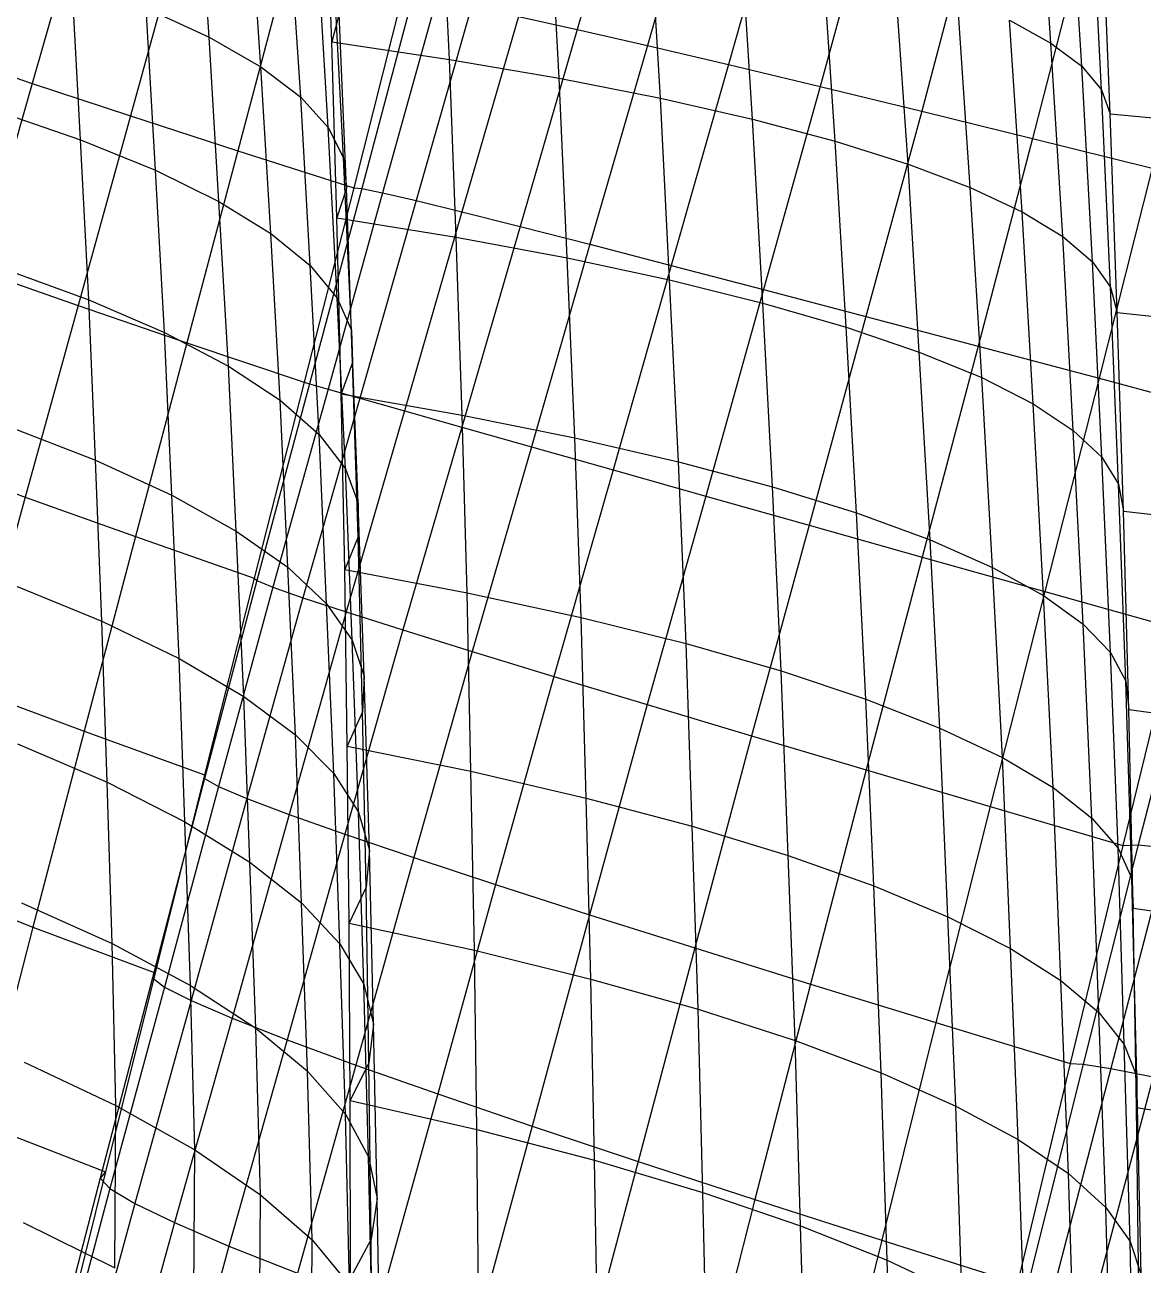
# Model space of a CAD drawing. Extents: x -429 to 429, y -1 to 209.
# Drawn here: x -409.15 to -399.83, y 160 to 170.34 of the extents above; entities that cross this region are included whole.
import ezdxf

# ---------------------------------------------------------------- set-up
doc = ezdxf.new("R2010")
doc.units = 0

msp = doc.modelspace()

# ---------------------------------------------------------------- linework, layer by layer
at = {"layer": 'default', "color": 5, "linetype": 'CONTINUOUS'}
for p, q in [((-404.087, 171.909, 205.261), (-404.543, 170.301, 205.149)), ((-403.5, 171.789, 204.002), (-403.958, 170.166, 203.882)), ((-402.825, 171.645, 202.79), (-403.282, 170.007, 202.665)), ((-408.646, 171.384, 214.805), (-409.085, 169.851, 214.707)), ((-402.067, 171.48, 201.632), (-402.519, 169.824, 201.505)), ((-401.229, 171.293, 200.534), (-401.673, 169.619, 200.408)), ((-407.837, 171.134, 213.787), (-408.266, 169.58, 213.693)), ((-400.315, 171.086, 199.503), (-400.75, 169.391, 199.381)), ((-406.954, 170.865, 212.837), (-407.371, 169.29, 212.751)), ((-406.004, 170.578, 211.961), (-406.406, 168.981, 211.886)), ((-406.004, 170.578, 211.961), (-406.406, 168.981, 211.886)), ((-405.913, 170.577, 210.561), (-406.339, 168.974, 210.477)), ((-405.72, 170.548, 209.171), (-406.166, 168.939, 209.078)), ((-405.426, 170.492, 207.801), (-405.887, 168.874, 207.698)), ((-405.033, 170.409, 206.457), (-405.504, 168.78, 206.345)), ((-405.033, 170.409, 206.457), (-404.543, 170.301, 205.149)), ((-404.543, 170.301, 205.149), (-405.02, 168.658, 205.027)), ((-404.543, 170.301, 205.149), (-403.958, 170.166, 203.882)), ((-403.958, 170.166, 203.882), (-404.438, 168.51, 203.753)), ((-403.958, 170.166, 203.882), (-403.282, 170.007, 202.665)), ((-409.824, 170.1, 215.786), (-409.085, 169.851, 214.707)), ((-403.282, 170.007, 202.665), (-403.76, 168.334, 202.531)), ((-403.282, 170.007, 202.665), (-402.519, 169.824, 201.505)), ((-409.085, 169.851, 214.707), (-409.531, 168.29, 214.609)), ((-409.085, 169.851, 214.707), (-408.266, 169.58, 213.693)), ((-402.519, 169.824, 201.505), (-402.992, 168.134, 201.368)), ((-402.519, 169.824, 201.505), (-401.673, 169.619, 200.408)), ((-408.266, 169.58, 213.693), (-408.703, 167.999, 213.598)), ((-408.266, 169.58, 213.693), (-407.371, 169.29, 212.751)), ((-401.673, 169.619, 200.408), (-402.139, 167.909, 200.272)), ((-401.673, 169.619, 200.408), (-400.75, 169.391, 199.381)), ((-400.75, 169.391, 199.381), (-401.204, 167.662, 199.249)), ((-400.75, 169.391, 199.381), (-399.754, 169.144, 198.429)), ((-407.371, 169.29, 212.751), (-407.796, 167.689, 212.662)), ((-407.371, 169.29, 212.751), (-406.406, 168.981, 211.886)), ((-399.754, 169.144, 198.429), (-400.195, 167.394, 198.306)), ((-406.406, 168.981, 211.886), (-406.819, 167.361, 211.807)), ((-406.406, 168.981, 211.886), (-406.819, 167.361, 211.807)), ((-406.339, 168.974, 210.477), (-406.774, 167.347, 210.391)), ((-406.166, 168.939, 209.078), (-406.619, 167.302, 208.983)), ((-406.406, 168.981, 211.886), (-406.339, 168.974, 210.477)), ((-406.339, 168.974, 210.477), (-406.166, 168.939, 209.078)), ((-406.166, 168.939, 209.078), (-405.887, 168.874, 207.698)), ((-405.887, 168.874, 207.698), (-406.354, 167.227, 207.594)), ((-405.887, 168.874, 207.698), (-405.504, 168.78, 206.345)), ((-405.504, 168.78, 206.345), (-405.982, 167.121, 206.231)), ((-405.504, 168.78, 206.345), (-405.02, 168.658, 205.027)), ((-405.02, 168.658, 205.027), (-405.504, 166.986, 204.905)), ((-405.02, 168.658, 205.027), (-404.438, 168.51, 203.753)), ((-404.438, 168.51, 203.753), (-404.924, 166.822, 203.624)), ((-404.438, 168.51, 203.753), (-403.76, 168.334, 202.531)), ((-409.531, 168.29, 214.609), (-408.703, 167.999, 213.598)), ((-403.76, 168.334, 202.531), (-404.245, 166.63, 202.397)), ((-403.76, 168.334, 202.531), (-402.992, 168.134, 201.368)), ((-402.992, 168.134, 201.368), (-403.473, 166.412, 201.231)), ((-402.992, 168.134, 201.368), (-402.139, 167.909, 200.272)), ((-408.703, 167.999, 213.598), (-409.143, 166.404, 213.503)), ((-408.703, 167.999, 213.598), (-407.796, 167.689, 212.662)), ((-402.139, 167.909, 200.272), (-402.612, 166.17, 200.135)), ((-402.139, 167.909, 200.272), (-401.204, 167.662, 199.249)), ((-407.796, 167.689, 212.662), (-408.225, 166.076, 212.573)), ((-407.796, 167.689, 212.662), (-406.819, 167.361, 211.807)), ((-401.204, 167.662, 199.249), (-401.668, 165.904, 199.115)), ((-401.204, 167.662, 199.249), (-400.195, 167.394, 198.306)), ((-406.819, 167.361, 211.807), (-407.235, 165.729, 211.728)), ((-406.819, 167.361, 211.807), (-407.235, 165.729, 211.728)), ((-406.819, 167.361, 211.807), (-406.774, 167.347, 210.391)), ((-400.195, 167.394, 198.306), (-400.647, 165.617, 198.179)), ((-400.195, 167.394, 198.306), (-399.118, 167.106, 197.448)), ((-406.774, 167.347, 210.391), (-407.214, 165.707, 210.304)), ((-406.619, 167.302, 208.983), (-407.079, 165.652, 208.887)), ((-406.774, 167.347, 210.391), (-406.619, 167.302, 208.983)), ((-406.619, 167.302, 208.983), (-406.354, 167.227, 207.594)), ((-406.354, 167.227, 207.594), (-406.829, 165.565, 207.487)), ((-406.354, 167.227, 207.594), (-405.982, 167.121, 206.231)), ((-405.982, 167.121, 206.231), (-406.468, 165.446, 206.115)), ((-405.982, 167.121, 206.231), (-405.504, 166.986, 204.905)), ((-405.504, 166.986, 204.905), (-405.996, 165.296, 204.78)), ((-405.504, 166.986, 204.905), (-404.924, 166.822, 203.624)), ((-404.924, 166.822, 203.624), (-405.418, 165.117, 203.491)), ((-404.924, 166.822, 203.624), (-404.245, 166.63, 202.397)), ((-409.98, 166.713, 214.511), (-409.143, 166.404, 213.503)), ((-404.245, 166.63, 202.397), (-404.738, 164.909, 202.258)), ((-404.245, 166.63, 202.397), (-403.473, 166.412, 201.231)), ((-409.143, 166.404, 213.503), (-409.583, 164.8, 213.407)), ((-409.143, 166.404, 213.503), (-408.225, 166.076, 212.573)), ((-403.473, 166.412, 201.231), (-403.961, 164.674, 201.09)), ((-403.473, 166.412, 201.231), (-402.612, 166.17, 200.135)), ((-402.612, 166.17, 200.135), (-403.092, 164.414, 199.994)), ((-402.612, 166.17, 200.135), (-401.668, 165.904, 199.115)), ((-408.225, 166.076, 212.573), (-408.653, 164.453, 212.484)), ((-408.225, 166.076, 212.573), (-407.235, 165.729, 211.728)), ((-401.668, 165.904, 199.115), (-402.137, 164.13, 198.979)), ((-401.668, 165.904, 199.115), (-400.647, 165.617, 198.179)), ((-407.214, 165.707, 210.304), (-407.65, 164.057, 210.219)), ((-407.235, 165.729, 211.728), (-407.649, 164.09, 211.651)), ((-407.235, 165.729, 211.728), (-407.649, 164.09, 211.651)), ((-407.235, 165.729, 211.728), (-407.214, 165.707, 210.304)), ((-407.214, 165.707, 210.304), (-407.079, 165.652, 208.887)), ((-407.079, 165.652, 208.887), (-407.532, 163.991, 208.793)), ((-407.079, 165.652, 208.887), (-406.829, 165.565, 207.487)), ((-400.647, 165.617, 198.179), (-401.103, 163.825, 198.051)), ((-400.647, 165.617, 198.179), (-399.556, 165.31, 197.333)), ((-406.829, 165.565, 207.487), (-407.297, 163.891, 207.384)), ((-406.829, 165.565, 207.487), (-406.468, 165.446, 206.115)), ((-406.468, 165.446, 206.115), (-406.945, 163.759, 206.003)), ((-406.468, 165.446, 206.115), (-405.996, 165.296, 204.78)), ((-405.996, 165.296, 204.78), (-406.48, 163.594, 204.659)), ((-405.996, 165.296, 204.78), (-405.418, 165.117, 203.491)), ((-399.556, 165.31, 197.333), (-399.997, 163.501, 197.217)), ((-399.556, 165.31, 197.333), (-399.997, 163.501, 197.217)), ((-399.402, 165.323, 195.847), (-399.868, 163.506, 195.721)), ((-405.418, 165.117, 203.491), (-405.905, 163.399, 203.363)), ((-405.418, 165.117, 203.491), (-404.738, 164.909, 202.258)), ((-404.738, 164.909, 202.258), (-405.224, 163.175, 202.125)), ((-404.738, 164.909, 202.258), (-403.961, 164.674, 201.09)), ((-409.583, 164.8, 213.407), (-408.653, 164.453, 212.484)), ((-403.961, 164.674, 201.09), (-404.442, 162.923, 200.954)), ((-403.961, 164.674, 201.09), (-403.092, 164.414, 199.994)), ((-408.653, 164.453, 212.484), (-409.079, 162.82, 212.398)), ((-408.653, 164.453, 212.484), (-407.649, 164.09, 211.651)), ((-403.092, 164.414, 199.994), (-403.565, 162.646, 199.858)), ((-403.092, 164.414, 199.994), (-402.137, 164.13, 198.979)), ((-407.65, 164.057, 210.219), (-408.084, 162.397, 210.135)), ((-407.649, 164.09, 211.651), (-408.062, 162.439, 211.574)), ((-407.649, 164.09, 211.651), (-408.062, 162.439, 211.574)), ((-407.649, 164.09, 211.651), (-407.65, 164.057, 210.219)), ((-407.65, 164.057, 210.219), (-407.532, 163.991, 208.793)), ((-402.137, 164.13, 198.979), (-402.601, 162.345, 198.846)), ((-402.137, 164.13, 198.979), (-401.103, 163.825, 198.051)), ((-407.532, 163.991, 208.793), (-407.984, 162.32, 208.701)), ((-407.532, 163.991, 208.793), (-407.297, 163.891, 207.384)), ((-407.297, 163.891, 207.384), (-407.762, 162.207, 207.283)), ((-407.297, 163.891, 207.384), (-406.945, 163.759, 206.003)), ((-406.945, 163.759, 206.003), (-407.42, 162.061, 205.892)), ((-406.945, 163.759, 206.003), (-406.48, 163.594, 204.659)), ((-401.103, 163.825, 198.051), (-401.555, 162.024, 197.925)), ((-401.103, 163.825, 198.051), (-399.997, 163.501, 197.217)), ((-406.48, 163.594, 204.659), (-406.961, 161.881, 204.54)), ((-406.48, 163.594, 204.659), (-405.905, 163.399, 203.363)), ((-399.997, 163.501, 197.217), (-400.436, 161.683, 197.103)), ((-399.997, 163.501, 197.217), (-400.436, 161.683, 197.103)), ((-399.868, 163.506, 195.721), (-400.329, 161.679, 195.597)), ((-399.619, 163.48, 194.24), (-400.097, 161.642, 194.106)), ((-399.997, 163.501, 197.217), (-399.868, 163.506, 195.721)), ((-399.868, 163.506, 195.721), (-399.619, 163.48, 194.24)), ((-405.905, 163.399, 203.363), (-406.388, 161.67, 203.238)), ((-405.905, 163.399, 203.363), (-405.224, 163.175, 202.125)), ((-410.019, 163.185, 213.314), (-409.079, 162.82, 212.398)), ((-405.224, 163.175, 202.125), (-405.706, 161.43, 201.994)), ((-405.224, 163.175, 202.125), (-404.442, 162.923, 200.954)), ((-404.442, 162.923, 200.954), (-404.92, 161.161, 200.82)), ((-404.442, 162.923, 200.954), (-403.565, 162.646, 199.858)), ((-409.079, 162.82, 212.398), (-409.504, 161.179, 212.311)), ((-409.079, 162.82, 212.398), (-408.062, 162.439, 211.574)), ((-403.565, 162.646, 199.858), (-404.037, 160.867, 199.724)), ((-403.565, 162.646, 199.858), (-402.601, 162.345, 198.846)), ((-408.084, 162.397, 210.135), (-408.519, 160.729, 210.052)), ((-408.062, 162.439, 211.574), (-408.474, 160.78, 211.499)), ((-408.062, 162.439, 211.574), (-408.474, 160.78, 211.499)), ((-408.062, 162.439, 211.574), (-408.084, 162.397, 210.135)), ((-408.084, 162.397, 210.135), (-407.984, 162.32, 208.701)), ((-407.984, 162.32, 208.701), (-408.438, 160.641, 208.609)), ((-407.984, 162.32, 208.701), (-407.762, 162.207, 207.283)), ((-402.601, 162.345, 198.846), (-403.063, 160.549, 198.716)), ((-402.601, 162.345, 198.846), (-401.555, 162.024, 197.925)), ((-407.762, 162.207, 207.283), (-408.23, 160.517, 207.182)), ((-407.762, 162.207, 207.283), (-407.42, 162.061, 205.892)), ((-407.42, 162.061, 205.892), (-407.899, 160.357, 205.781)), ((-407.42, 162.061, 205.892), (-406.961, 161.881, 204.54)), ((-401.555, 162.024, 197.925), (-402.006, 160.21, 197.802)), ((-401.555, 162.024, 197.925), (-400.436, 161.683, 197.103)), ((-406.961, 161.881, 204.54), (-407.446, 160.162, 204.421)), ((-406.961, 161.881, 204.54), (-406.388, 161.67, 203.238)), ((-406.388, 161.67, 203.238), (-406.875, 159.936, 203.11)), ((-406.388, 161.67, 203.238), (-405.706, 161.43, 201.994)), ((-400.436, 161.683, 197.103), (-400.874, 159.853, 196.991)), ((-400.436, 161.683, 197.103), (-400.874, 159.853, 196.991)), ((-400.329, 161.679, 195.597), (-400.79, 159.841, 195.475)), ((-400.436, 161.683, 197.103), (-400.329, 161.679, 195.597)), ((-400.329, 161.679, 195.597), (-400.097, 161.642, 194.106)), ((-400.097, 161.642, 194.106), (-400.577, 159.794, 193.973)), ((-399.744, 161.572, 192.641), (-400.238, 159.712, 192.496)), ((-400.097, 161.642, 194.106), (-399.744, 161.572, 192.641)), ((-405.706, 161.43, 201.994), (-406.192, 159.678, 201.861)), ((-405.706, 161.43, 201.994), (-404.92, 161.161, 200.82)), ((-409.504, 161.179, 212.311), (-408.474, 160.78, 211.499)), ((-404.92, 161.161, 200.82), (-405.401, 159.392, 200.684)), ((-404.92, 161.161, 200.82), (-404.037, 160.867, 199.724)), ((-404.037, 160.867, 199.724), (-404.51, 159.08, 199.589)), ((-404.037, 160.867, 199.724), (-403.063, 160.549, 198.716)), ((-408.474, 160.78, 211.499), (-408.887, 159.117, 211.423)), ((-408.474, 160.78, 211.499), (-408.887, 159.117, 211.423)), ((-408.474, 160.78, 211.499), (-408.519, 160.729, 210.052)), ((-408.519, 160.729, 210.052), (-408.952, 159.058, 209.97)), ((-408.438, 160.641, 208.609), (-408.887, 158.96, 208.518)), ((-408.519, 160.729, 210.052), (-408.438, 160.641, 208.609)), ((-408.438, 160.641, 208.609), (-408.23, 160.517, 207.182)), ((-403.063, 160.549, 198.716), (-403.526, 158.744, 198.584)), ((-403.063, 160.549, 198.716), (-402.006, 160.21, 197.802)), ((-408.23, 160.517, 207.182), (-408.693, 158.824, 207.082)), ((-408.23, 160.517, 207.182), (-407.899, 160.357, 205.781)), ((-407.899, 160.357, 205.781), (-408.37, 158.65, 205.673)), ((-407.899, 160.357, 205.781), (-407.446, 160.162, 204.421)), ((-407.446, 160.162, 204.421), (-407.923, 158.441, 204.304)), ((-407.446, 160.162, 204.421), (-406.875, 159.936, 203.11)), ((-402.006, 160.21, 197.802), (-402.457, 158.387, 197.678)), ((-402.006, 160.21, 197.802), (-400.874, 159.853, 196.991))]:
    msp.add_line(p, q, dxfattribs=at)
at = {"layer": 'default', "color": 3, "linetype": 'CONTINUOUS'}
for p, q in [((-400.596, 170.186, 218.594), (-400.704, 171.797, 218.433)), ((-407.61, 170.236, 235.376), (-407.704, 171.605, 235.24)), ((-406.589, 170.196, 228.279), (-406.639, 171.662, 228.15)), ((-406.589, 170.196, 228.279), (-406.639, 171.662, 228.15)), ((-400.34, 169.993, 217.362), (-400.437, 171.618, 217.203)), ((-405.609, 170.051, 227.432), (-405.674, 171.532, 227.291)), ((-404.695, 169.894, 226.519), (-404.773, 171.392, 226.369)), ((-400.175, 169.796, 216.117), (-400.259, 171.436, 215.961)), ((-407.179, 169.988, 234.257), (-407.274, 171.375, 234.121)), ((-403.851, 169.728, 225.547), (-403.94, 171.242, 225.39)), ((-400.102, 169.598, 214.866), (-400.168, 171.251, 214.712)), ((-400.102, 169.598, 214.866), (-400.168, 171.251, 214.712)), ((-406.848, 169.737, 233.109), (-406.94, 171.142, 232.976)), ((-403.083, 169.553, 224.518), (-403.181, 171.084, 224.357)), ((-406.618, 169.484, 231.942), (-406.703, 170.906, 231.812)), ((-402.394, 169.369, 223.441), (-402.498, 170.917, 223.277)), ((-408.682, 169.381, 237.631), (-408.754, 170.713, 237.501)), ((-406.49, 169.23, 230.764), (-406.565, 170.668, 230.636)), ((-401.787, 169.178, 222.319), (-401.895, 170.743, 222.155)), ((-401.268, 168.982, 221.159), (-401.376, 170.563, 220.997)), ((-408.136, 170.478, 236.46), (-407.61, 170.236, 235.376)), ((-408.058, 169.127, 236.592), (-408.136, 170.478, 236.46)), ((-406.527, 170.431, 229.456), (-406.589, 170.196, 228.279)), ((-406.466, 168.978, 229.582), (-406.527, 170.431, 229.456)), ((-400.942, 170.377, 219.808), (-400.596, 170.186, 218.594)), ((-400.837, 168.78, 219.968), (-400.942, 170.377, 219.808)), ((-407.61, 170.236, 235.376), (-407.179, 169.988, 234.257)), ((-407.529, 168.866, 235.508), (-407.61, 170.236, 235.376)), ((-406.589, 170.196, 228.279), (-405.609, 170.051, 227.432)), ((-406.546, 168.73, 228.405), (-406.589, 170.196, 228.279)), ((-406.546, 168.73, 228.405), (-406.589, 170.196, 228.279)), ((-400.596, 170.186, 218.594), (-400.34, 169.993, 217.362)), ((-400.497, 168.574, 218.752), (-400.596, 170.186, 218.594)), ((-405.609, 170.051, 227.432), (-404.695, 169.894, 226.519)), ((-405.553, 168.568, 227.569), (-405.609, 170.051, 227.432)), ((-407.179, 169.988, 234.257), (-406.848, 169.737, 233.109)), ((-407.098, 168.601, 234.387), (-407.179, 169.988, 234.257)), ((-400.34, 169.993, 217.362), (-400.175, 169.796, 216.117)), ((-400.251, 168.365, 217.516), (-400.34, 169.993, 217.362)), ((-404.695, 169.894, 226.519), (-403.851, 169.728, 225.547)), ((-404.627, 168.396, 226.665), (-404.695, 169.894, 226.519)), ((-406.848, 169.737, 233.109), (-406.618, 169.484, 231.942)), ((-406.769, 168.332, 233.238), (-406.848, 169.737, 233.109)), ((-403.851, 169.728, 225.547), (-403.083, 169.553, 224.518)), ((-403.774, 168.213, 225.698), (-403.851, 169.728, 225.547)), ((-400.175, 169.796, 216.117), (-400.102, 169.598, 214.866)), ((-400.099, 168.154, 216.269), (-400.175, 169.796, 216.117)), ((-409.397, 169.626, 238.619), (-408.682, 169.381, 237.631)), ((-403.083, 169.553, 224.518), (-402.394, 169.369, 223.441)), ((-402.997, 168.02, 224.674), (-403.083, 169.553, 224.518)), ((-400.102, 169.598, 214.866), (-399.034, 169.497, 214.016)), ((-400.043, 167.942, 215.017), (-400.102, 169.598, 214.866)), ((-400.043, 167.942, 215.017), (-400.102, 169.598, 214.866)), ((-406.618, 169.484, 231.942), (-406.49, 169.23, 230.764)), ((-406.545, 168.062, 232.069), (-406.618, 169.484, 231.942)), ((-408.682, 169.381, 237.631), (-408.058, 169.127, 236.592)), ((-408.614, 168.048, 237.761), (-408.682, 169.381, 237.631)), ((-402.394, 169.369, 223.441), (-401.787, 169.178, 222.319)), ((-402.303, 167.82, 223.598), (-402.394, 169.369, 223.441)), ((-406.49, 169.23, 230.764), (-406.466, 168.978, 229.582)), ((-406.426, 167.793, 230.888), (-406.49, 169.23, 230.764)), ((-408.058, 169.127, 236.592), (-407.529, 168.866, 235.508)), ((-407.984, 167.775, 236.723), (-408.058, 169.127, 236.592)), ((-401.787, 169.178, 222.319), (-401.268, 168.982, 221.159)), ((-401.693, 167.612, 222.477), (-401.787, 169.178, 222.319)), ((-406.466, 168.978, 229.582), (-406.546, 168.73, 228.405)), ((-406.415, 167.526, 229.705), (-406.466, 168.978, 229.582)), ((-401.268, 168.982, 221.159), (-400.837, 168.78, 219.968)), ((-401.173, 167.399, 221.316), (-401.268, 168.982, 221.159)), ((-407.529, 168.866, 235.508), (-407.098, 168.601, 234.387)), ((-407.451, 167.495, 235.638), (-407.529, 168.866, 235.508)), ((-406.546, 168.73, 228.405), (-405.553, 168.568, 227.569)), ((-406.51, 167.265, 228.528), (-406.546, 168.73, 228.405)), ((-406.51, 167.265, 228.528), (-406.546, 168.73, 228.405)), ((-400.837, 168.78, 219.968), (-400.497, 168.574, 218.752)), ((-400.745, 167.181, 220.123), (-400.837, 168.78, 219.968)), ((-407.098, 168.601, 234.387), (-406.769, 168.332, 233.238)), ((-407.02, 167.211, 234.516), (-407.098, 168.601, 234.387)), ((-405.553, 168.568, 227.569), (-404.627, 168.396, 226.665)), ((-405.503, 167.087, 227.704), (-405.553, 168.568, 227.569)), ((-400.497, 168.574, 218.752), (-400.251, 168.365, 217.516)), ((-400.411, 166.959, 218.904), (-400.497, 168.574, 218.752)), ((-404.627, 168.396, 226.665), (-403.774, 168.213, 225.698)), ((-404.565, 166.898, 226.809), (-404.627, 168.396, 226.665)), ((-409.337, 168.312, 238.745), (-408.614, 168.048, 237.761)), ((-406.769, 168.332, 233.238), (-406.545, 168.062, 232.069)), ((-406.694, 166.925, 233.365), (-406.769, 168.332, 233.238)), ((-400.251, 168.365, 217.516), (-400.099, 168.154, 216.269)), ((-400.173, 166.736, 217.667), (-400.251, 168.365, 217.516)), ((-403.774, 168.213, 225.698), (-402.997, 168.02, 224.674)), ((-403.701, 166.698, 225.848), (-403.774, 168.213, 225.698)), ((-400.099, 168.154, 216.269), (-400.043, 167.942, 215.017)), ((-400.033, 166.511, 216.418), (-400.099, 168.154, 216.269)), ((-408.614, 168.048, 237.761), (-407.984, 167.775, 236.723)), ((-408.558, 166.711, 237.885), (-408.614, 168.048, 237.761)), ((-406.545, 168.062, 232.069), (-406.426, 167.793, 230.888)), ((-406.476, 166.638, 232.193), (-406.545, 168.062, 232.069)), ((-402.997, 168.02, 224.674), (-402.303, 167.82, 223.598)), ((-402.916, 166.489, 224.828), (-402.997, 168.02, 224.674)), ((-400.043, 167.942, 215.017), (-398.96, 167.828, 214.181)), ((-399.991, 166.287, 215.164), (-400.043, 167.942, 215.017)), ((-399.991, 166.287, 215.164), (-400.043, 167.942, 215.017)), ((-407.984, 167.775, 236.723), (-407.451, 167.495, 235.638)), ((-407.922, 166.419, 236.848), (-407.984, 167.775, 236.723)), ((-406.426, 167.793, 230.888), (-406.415, 167.526, 229.705)), ((-406.368, 166.353, 231.01), (-406.426, 167.793, 230.888)), ((-402.303, 167.82, 223.598), (-401.693, 167.612, 222.477)), ((-402.216, 166.271, 223.754), (-402.303, 167.82, 223.598)), ((-401.693, 167.612, 222.477), (-401.173, 167.399, 221.316)), ((-401.603, 166.046, 222.633), (-401.693, 167.612, 222.477)), ((-407.451, 167.495, 235.638), (-407.02, 167.211, 234.516)), ((-407.386, 166.12, 235.764), (-407.451, 167.495, 235.638)), ((-406.415, 167.526, 229.705), (-406.51, 167.265, 228.528)), ((-406.369, 166.073, 229.825), (-406.415, 167.526, 229.705)), ((-401.173, 167.399, 221.316), (-400.745, 167.181, 220.123)), ((-401.082, 165.816, 221.471), (-401.173, 167.399, 221.316)), ((-406.51, 167.265, 228.528), (-405.503, 167.087, 227.704)), ((-406.481, 165.799, 228.648), (-406.51, 167.265, 228.528)), ((-406.481, 165.799, 228.648), (-406.51, 167.265, 228.528)), ((-407.02, 167.211, 234.516), (-406.694, 166.925, 233.365)), ((-406.955, 165.818, 234.641), (-407.02, 167.211, 234.516)), ((-400.745, 167.181, 220.123), (-400.411, 166.959, 218.904)), ((-400.657, 165.582, 220.276), (-400.745, 167.181, 220.123)), ((-405.503, 167.087, 227.704), (-404.565, 166.898, 226.809)), ((-405.462, 165.605, 227.835), (-405.503, 167.087, 227.704)), ((-409.289, 166.993, 238.866), (-408.558, 166.711, 237.885)), ((-400.411, 166.959, 218.904), (-400.173, 166.736, 217.667)), ((-400.329, 165.345, 219.054), (-400.411, 166.959, 218.904)), ((-406.694, 166.925, 233.365), (-406.476, 166.638, 232.193)), ((-406.632, 165.514, 233.487), (-406.694, 166.925, 233.365)), ((-404.565, 166.898, 226.809), (-403.701, 166.698, 225.848)), ((-404.511, 165.399, 226.949), (-404.565, 166.898, 226.809)), ((-400.173, 166.736, 217.667), (-400.033, 166.511, 216.418)), ((-400.1, 165.107, 217.814), (-400.173, 166.736, 217.667)), ((-408.558, 166.711, 237.885), (-407.922, 166.419, 236.848)), ((-408.504, 165.37, 238.01), (-408.558, 166.711, 237.885)), ((-406.476, 166.638, 232.193), (-406.368, 166.353, 231.01)), ((-406.42, 165.21, 232.314), (-406.476, 166.638, 232.193)), ((-403.701, 166.698, 225.848), (-402.916, 166.489, 224.828)), ((-403.637, 165.182, 225.995), (-403.701, 166.698, 225.848)), ((-407.922, 166.419, 236.848), (-407.386, 166.12, 235.764)), ((-407.862, 165.059, 236.974), (-407.922, 166.419, 236.848)), ((-402.916, 166.489, 224.828), (-402.216, 166.271, 223.754)), ((-402.844, 164.955, 224.978), (-402.916, 166.489, 224.828)), ((-400.033, 166.511, 216.418), (-399.991, 166.287, 215.164)), ((-399.973, 164.869, 216.563), (-400.033, 166.511, 216.418)), ((-406.368, 166.353, 231.01), (-406.369, 166.073, 229.825)), ((-406.32, 164.91, 231.129), (-406.368, 166.353, 231.01)), ((-402.216, 166.271, 223.754), (-401.603, 166.046, 222.633)), ((-402.138, 164.72, 223.906), (-402.216, 166.271, 223.754)), ((-399.991, 166.287, 215.164), (-398.896, 166.157, 214.34)), ((-399.947, 164.632, 215.307), (-399.991, 166.287, 215.164)), ((-399.947, 164.632, 215.307), (-399.991, 166.287, 215.164)), ((-407.386, 166.12, 235.764), (-406.955, 165.818, 234.641)), ((-407.323, 164.742, 235.89), (-407.386, 166.12, 235.764)), ((-406.369, 166.073, 229.825), (-406.481, 165.799, 228.648)), ((-406.333, 164.615, 229.943), (-406.369, 166.073, 229.825)), ((-401.603, 166.046, 222.633), (-401.082, 165.816, 221.471)), ((-401.522, 164.479, 222.784), (-401.603, 166.046, 222.633)), ((-406.955, 165.818, 234.641), (-406.632, 165.514, 233.487)), ((-406.892, 164.421, 234.765), (-406.955, 165.818, 234.641)), ((-406.481, 165.799, 228.648), (-405.462, 165.605, 227.835)), ((-406.46, 164.328, 228.765), (-406.481, 165.799, 228.648)), ((-406.46, 164.328, 228.765), (-406.481, 165.799, 228.648)), ((-401.082, 165.816, 221.471), (-400.657, 165.582, 220.276)), ((-401.001, 164.232, 221.622), (-401.082, 165.816, 221.471)), ((-409.244, 165.672, 238.988), (-408.504, 165.37, 238.01)), ((-405.462, 165.605, 227.835), (-404.511, 165.399, 226.949)), ((-405.429, 164.118, 227.963), (-405.462, 165.605, 227.835)), ((-406.632, 165.514, 233.487), (-406.42, 165.21, 232.314)), ((-406.572, 164.099, 233.609), (-406.632, 165.514, 233.487)), ((-400.657, 165.582, 220.276), (-400.329, 165.345, 219.054)), ((-400.578, 163.982, 220.424), (-400.657, 165.582, 220.276)), ((-404.511, 165.399, 226.949), (-403.637, 165.182, 225.995)), ((-404.468, 163.895, 227.084), (-404.511, 165.399, 226.949)), ((-408.504, 165.37, 238.01), (-407.862, 165.059, 236.974)), ((-408.461, 164.027, 238.13), (-408.504, 165.37, 238.01)), ((-400.329, 165.345, 219.054), (-400.1, 165.107, 217.814)), ((-400.256, 163.729, 219.2), (-400.329, 165.345, 219.054)), ((-406.42, 165.21, 232.314), (-406.32, 164.91, 231.129)), ((-406.366, 163.778, 232.433), (-406.42, 165.21, 232.314)), ((-403.637, 165.182, 225.995), (-402.844, 164.955, 224.978)), ((-403.585, 163.661, 226.135), (-403.637, 165.182, 225.995)), ((-400.1, 165.107, 217.814), (-399.973, 164.869, 216.563)), ((-400.037, 163.477, 217.957), (-400.1, 165.107, 217.814)), ((-407.862, 165.059, 236.974), (-407.323, 164.742, 235.89)), ((-407.814, 163.697, 237.096), (-407.862, 165.059, 236.974)), ((-406.32, 164.91, 231.129), (-406.333, 164.615, 229.943)), ((-406.276, 163.462, 231.246), (-406.32, 164.91, 231.129)), ((-402.844, 164.955, 224.978), (-402.138, 164.72, 223.906)), ((-402.785, 163.417, 225.122), (-402.844, 164.955, 224.978)), ((-399.973, 164.869, 216.563), (-399.947, 164.632, 215.307)), ((-399.922, 163.225, 216.703), (-399.973, 164.869, 216.563)), ((-407.323, 164.742, 235.89), (-406.892, 164.421, 234.765)), ((-407.272, 163.361, 236.011), (-407.323, 164.742, 235.89)), ((-402.138, 164.72, 223.906), (-401.522, 164.479, 222.784)), ((-402.073, 163.165, 224.051), (-402.138, 164.72, 223.906)), ((-406.333, 164.615, 229.943), (-406.46, 164.328, 228.765)), ((-406.302, 163.153, 230.059), (-406.333, 164.615, 229.943)), ((-399.947, 164.632, 215.307), (-398.838, 164.487, 214.497)), ((-399.911, 162.977, 215.446), (-399.947, 164.632, 215.307)), ((-399.911, 162.977, 215.446), (-399.947, 164.632, 215.307)), ((-401.522, 164.479, 222.784), (-401.001, 164.232, 221.622)), ((-401.455, 162.906, 222.93), (-401.522, 164.479, 222.784)), ((-406.892, 164.421, 234.765), (-406.572, 164.099, 233.609)), ((-406.841, 163.021, 234.885), (-406.892, 164.421, 234.765)), ((-409.208, 164.348, 239.105), (-408.461, 164.027, 238.13)), ((-406.46, 164.328, 228.765), (-405.429, 164.118, 227.963)), ((-406.445, 162.853, 228.88), (-406.46, 164.328, 228.765)), ((-406.445, 162.853, 228.88), (-406.46, 164.328, 228.765)), ((-401.001, 164.232, 221.622), (-400.578, 163.982, 220.424)), ((-400.933, 162.642, 221.767), (-401.001, 164.232, 221.622)), ((-406.572, 164.099, 233.609), (-406.366, 163.778, 232.433)), ((-406.523, 162.681, 233.728), (-406.572, 164.099, 233.609)), ((-405.429, 164.118, 227.963), (-404.468, 163.895, 227.084)), ((-405.401, 162.627, 228.089), (-405.429, 164.118, 227.963)), ((-408.461, 164.027, 238.13), (-407.814, 163.697, 237.096)), ((-408.42, 162.682, 238.25), (-408.461, 164.027, 238.13)), ((-400.578, 163.982, 220.424), (-400.256, 163.729, 219.2)), ((-400.513, 162.376, 220.568), (-400.578, 163.982, 220.424)), ((-404.468, 163.895, 227.084), (-403.585, 163.661, 226.135)), ((-404.429, 162.387, 227.219), (-404.468, 163.895, 227.084)), ((-406.366, 163.778, 232.433), (-406.276, 163.462, 231.246)), ((-406.323, 162.344, 232.549), (-406.366, 163.778, 232.433)), ((-407.814, 163.697, 237.096), (-407.272, 163.361, 236.011)), ((-407.767, 162.333, 237.217), (-407.814, 163.697, 237.096)), ((-403.585, 163.661, 226.135), (-402.785, 163.417, 225.122)), ((-403.536, 162.136, 226.276), (-403.585, 163.661, 226.135)), ((-400.256, 163.729, 219.2), (-400.037, 163.477, 217.957)), ((-400.196, 162.108, 219.341), (-400.256, 163.729, 219.2)), ((-406.276, 163.462, 231.246), (-406.302, 163.153, 230.059)), ((-406.241, 162.012, 231.361), (-406.276, 163.462, 231.246)), ((-400.037, 163.477, 217.957), (-399.922, 163.225, 216.703)), ((-399.985, 161.841, 218.096), (-400.037, 163.477, 217.957)), ((-407.272, 163.361, 236.011), (-406.841, 163.021, 234.885)), ((-407.222, 161.977, 236.132), (-407.272, 163.361, 236.011)), ((-402.785, 163.417, 225.122), (-402.073, 163.165, 224.051)), ((-402.728, 161.875, 225.266), (-402.785, 163.417, 225.122)), ((-399.922, 163.225, 216.703), (-399.911, 162.977, 215.446)), ((-399.88, 161.576, 216.841), (-399.922, 163.225, 216.703)), ((-406.302, 163.153, 230.059), (-406.445, 162.853, 228.88)), ((-406.279, 161.688, 230.172), (-406.302, 163.153, 230.059)), ((-402.073, 163.165, 224.051), (-401.455, 162.906, 222.93)), ((-402.011, 161.605, 224.197), (-402.073, 163.165, 224.051)), ((-409.175, 163.022, 239.222), (-408.42, 162.682, 238.25)), ((-406.841, 163.021, 234.885), (-406.523, 162.681, 233.728)), ((-406.791, 161.619, 235.004), (-406.841, 163.021, 234.885)), ((-401.455, 162.906, 222.93), (-400.933, 162.642, 221.767)), ((-401.389, 161.329, 223.076), (-401.455, 162.906, 222.93)), ((-399.911, 162.977, 215.446), (-398.79, 162.816, 214.649)), ((-399.884, 161.316, 215.582), (-399.911, 162.977, 215.446)), ((-399.884, 161.316, 215.582), (-399.911, 162.977, 215.446)), ((-406.445, 162.853, 228.88), (-405.401, 162.627, 228.089)), ((-406.435, 161.376, 228.993), (-406.445, 162.853, 228.88)), ((-406.435, 161.376, 228.993), (-406.445, 162.853, 228.88)), ((-408.42, 162.682, 238.25), (-407.767, 162.333, 237.217)), ((-408.389, 161.334, 238.366), (-408.42, 162.682, 238.25)), ((-406.523, 162.681, 233.728), (-406.323, 162.344, 232.549)), ((-406.476, 161.261, 233.845), (-406.523, 162.681, 233.728)), ((-405.401, 162.627, 228.089), (-404.429, 162.387, 227.219)), ((-405.381, 161.134, 228.212), (-405.401, 162.627, 228.089)), ((-400.933, 162.642, 221.767), (-400.513, 162.376, 220.568)), ((-400.868, 161.049, 221.911), (-400.933, 162.642, 221.767)), ((-404.429, 162.387, 227.219), (-403.536, 162.136, 226.276)), ((-404.399, 160.877, 227.349), (-404.429, 162.387, 227.219)), ((-407.767, 162.333, 237.217), (-407.222, 161.977, 236.132)), ((-407.731, 160.965, 237.334), (-407.767, 162.333, 237.217)), ((-406.323, 162.344, 232.549), (-406.241, 162.012, 231.361)), ((-406.282, 160.906, 232.664), (-406.323, 162.344, 232.549)), ((-400.513, 162.376, 220.568), (-400.196, 162.108, 219.341)), ((-400.45, 160.766, 220.71), (-400.513, 162.376, 220.568)), ((-403.536, 162.136, 226.276), (-402.728, 161.875, 225.266)), ((-403.498, 160.609, 226.411), (-403.536, 162.136, 226.276)), ((-400.196, 162.108, 219.341), (-399.985, 161.841, 218.096)), ((-400.139, 160.483, 219.481), (-400.196, 162.108, 219.341)), ((-407.222, 161.977, 236.132), (-406.791, 161.619, 235.004)), ((-407.184, 160.59, 236.248), (-407.222, 161.977, 236.132)), ((-406.241, 162.012, 231.361), (-406.279, 161.688, 230.172)), ((-406.21, 160.558, 231.473), (-406.241, 162.012, 231.361)), ((-402.728, 161.875, 225.266), (-402.011, 161.605, 224.197)), ((-402.683, 160.33, 225.405), (-402.728, 161.875, 225.266)), ((-399.985, 161.841, 218.096), (-399.88, 161.576, 216.841)), ((-399.936, 160.201, 218.233), (-399.985, 161.841, 218.096)), ((-409.151, 161.693, 239.335), (-408.389, 161.334, 238.366)), ((-406.279, 161.688, 230.172), (-406.435, 161.376, 228.993)), ((-406.26, 160.22, 230.283), (-406.279, 161.688, 230.172)), ((-406.791, 161.619, 235.004), (-406.476, 161.261, 233.845)), ((-406.752, 160.213, 235.12), (-406.791, 161.619, 235.004)), ((-402.011, 161.605, 224.197), (-401.389, 161.329, 223.076)), ((-401.961, 160.043, 224.337), (-402.011, 161.605, 224.197)), ((-399.88, 161.576, 216.841), (-399.884, 161.316, 215.582)), ((-399.844, 159.923, 216.975), (-399.88, 161.576, 216.841)), ((-406.435, 161.376, 228.993), (-405.381, 161.134, 228.212)), ((-406.432, 159.896, 229.104), (-406.435, 161.376, 228.993)), ((-406.432, 159.896, 229.104), (-406.435, 161.376, 228.993)), ((-408.398, 159.981, 238.462), (-408.389, 161.334, 238.366)), ((-408.389, 161.334, 238.366), (-407.731, 160.965, 237.334)), ((-406.476, 161.261, 233.845), (-406.282, 160.906, 232.664)), ((-406.441, 159.836, 233.959), (-406.476, 161.261, 233.845)), ((-401.389, 161.329, 223.076), (-400.868, 161.049, 221.911)), ((-401.337, 159.75, 223.216), (-401.389, 161.329, 223.076)), ((-399.884, 161.316, 215.582), (-398.751, 161.14, 214.797)), ((-399.863, 159.65, 215.716), (-399.884, 161.316, 215.582)), ((-399.863, 159.65, 215.716), (-399.884, 161.316, 215.582)), ((-405.381, 161.134, 228.212), (-404.399, 160.877, 227.349)), ((-405.365, 159.638, 228.333), (-405.381, 161.134, 228.212)), ((-400.868, 161.049, 221.911), (-400.45, 160.766, 220.71)), ((-400.815, 159.452, 222.05), (-400.868, 161.049, 221.911)), ((-407.74, 159.593, 237.431), (-407.731, 160.965, 237.334)), ((-407.731, 160.965, 237.334), (-407.184, 160.59, 236.248)), ((-406.282, 160.906, 232.664), (-406.21, 160.558, 231.473)), ((-406.252, 159.465, 232.776), (-406.282, 160.906, 232.664)), ((-404.399, 160.877, 227.349), (-403.498, 160.609, 226.411)), ((-404.373, 159.364, 227.479), (-404.399, 160.877, 227.349)), ((-400.45, 160.766, 220.71), (-400.139, 160.483, 219.481)), ((-400.4, 159.153, 220.847), (-400.45, 160.766, 220.71)), ((-407.193, 159.2, 236.348), (-407.184, 160.59, 236.248)), ((-407.184, 160.59, 236.248), (-406.752, 160.213, 235.12)), ((-406.21, 160.558, 231.473), (-406.26, 160.22, 230.283)), ((-406.188, 159.101, 231.584), (-406.21, 160.558, 231.473)), ((-403.498, 160.609, 226.411), (-402.683, 160.33, 225.405)), ((-403.462, 159.079, 226.546), (-403.498, 160.609, 226.411)), ((-400.139, 160.483, 219.481), (-399.936, 160.201, 218.233)), ((-400.093, 158.854, 219.616), (-400.139, 160.483, 219.481)), ((-409.161, 160.359, 239.429), (-408.398, 159.981, 238.462)), ((-402.683, 160.33, 225.405), (-401.961, 160.043, 224.337)), ((-402.64, 158.782, 225.543), (-402.683, 160.33, 225.405)), ((-406.26, 160.22, 230.283), (-406.432, 159.896, 229.104)), ((-406.249, 158.749, 230.392), (-406.26, 160.22, 230.283)), ((-406.761, 158.805, 235.221), (-406.752, 160.213, 235.12)), ((-406.752, 160.213, 235.12), (-406.441, 159.836, 233.959)), ((-399.936, 160.201, 218.233), (-399.844, 159.923, 216.975)), ((-399.899, 158.558, 218.366), (-399.936, 160.201, 218.233)), ((-401.961, 160.043, 224.337), (-401.337, 159.75, 223.216)), ((-401.913, 158.478, 224.477), (-401.961, 160.043, 224.337))]:
    msp.add_line(p, q, dxfattribs=at)

doc.saveas('drawing.dxf')
